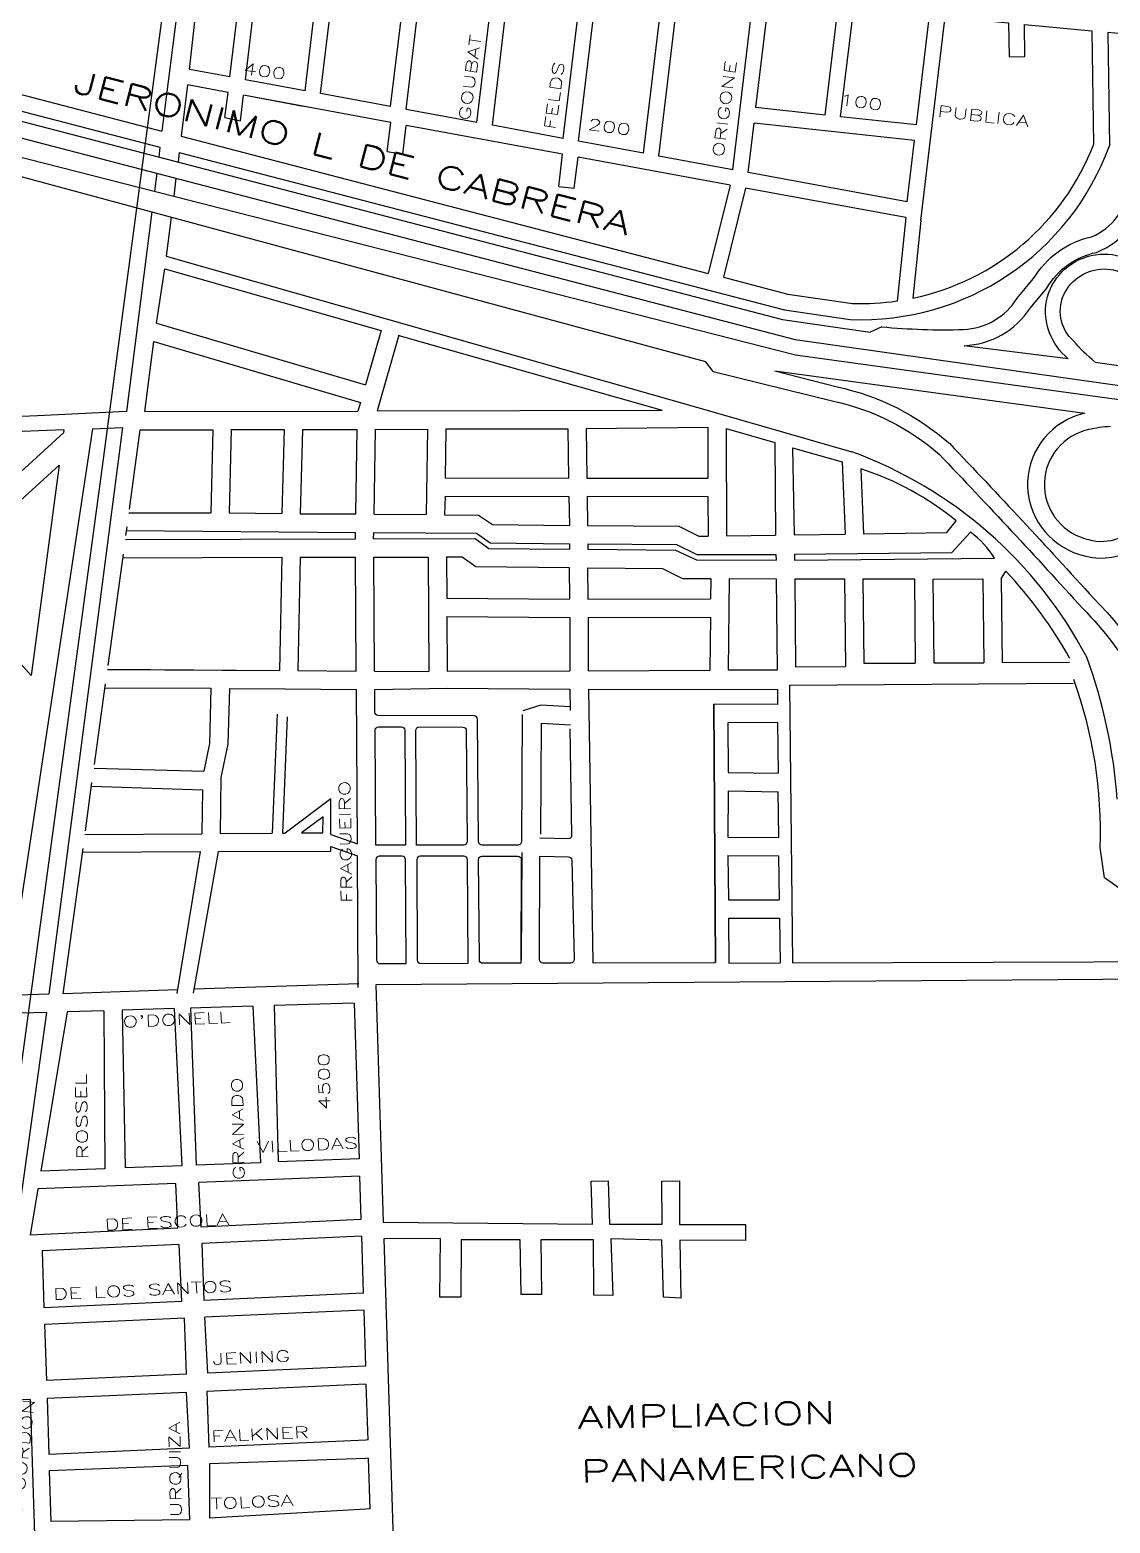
# Model space of a CAD drawing. Header units: millimetres. Extents: x 4375152 to 4409667, y 6523746 to 6549185.
# Drawn here: x 4387026 to 4387989, y 6529983 to 6531316 of the extents above; entities that cross this region are included whole.
import ezdxf

# ---------------------------------------------------------------- set-up
doc = ezdxf.new("R2010")
doc.units = ezdxf.units.MM
for name, color, linetype in [('FERROCARRIL', 252, 'VÍAS'), ('LINEA CALLE', 252, 'Continuous'), ('NOMBRE BARRIO', 8, 'Continuous'), ('NOMBRE CALLE', 252, 'Continuous')]:
    doc.layers.add(name, color=color, linetype=linetype)
doc.styles.add('ROMANS', font='romans')
doc.styles.add('S1', font='ROMANS')
doc.linetypes.add('VÍAS', pattern='A,3.81,[130,ltypeshp.shx,S=6.35,R=0,X=0,Y=0],3.81', length=7.62)

msp = doc.modelspace()

# ---------------------------------------------------------------- linework, layer by layer
at = {"layer": 'FERROCARRIL', "ltscale": 0.3, "transparency": 33554687, "flags": 128}
msp.add_lwpolyline([(4388383, 6524738.8), (4388445.7, 6524881.4, 0.095799), (4388479, 6525082.1, 0.099176), (4388441.1, 6525305.9, 0.028955), (4388401.5, 6525410.3, 0.018622), (4388363.9, 6525472.1), (4388330.9, 6525512.5), (4388289.5, 6525564.8), (4388255.4, 6525600.9, 0.143495), (4387953.5, 6525771, 0.093272), (4387608.5, 6525795.1, -0.007305), (4387281, 6525816.8, -0.046555), (4387034.3, 6525864.6, -0.094694), (4386733.5, 6526058.2, -0.095039), (4386562.4, 6526318.1, -0.110674), (4386501.4, 6526678.2), (4386631, 6527609.3), (4386717, 6528226.6), (4386818.4, 6528982.1), (4386939, 6529805.3), (4387089.5, 6530917.2), (4387240.1, 6532048.9), (4387340.9, 6532769.3), (4387406.3, 6533303.7), (4387418.6, 6533352.1), (4387561, 6534411.1), (4387667.1, 6535188.8), (4387748.3, 6535774.3), (4387829.1, 6536331.3), (4387831.5, 6536348)], format="xyb", dxfattribs=at)
at = {"layer": 'LINEA CALLE', "transparency": 33554687}
for p, q in [((4387164.4, 6531389.7), (4387143.8, 6531225.3)), ((4387168.3, 6531280.3), (4387180.2, 6531388.2)), ((4387204.4, 6531273.6), (4387217.6, 6531384.3)), ((4387218.2, 6531271.1), (4387231.6, 6531383.4)), ((4387271.4, 6531261.3), (4387285.4, 6531378.3)), ((4387285.2, 6531258.7), (4387299.6, 6531379)), ((4387347.7, 6531247.2), (4387362.8, 6531373)), ((4387361.5, 6531244.6), (4387376.7, 6531371.7)), ((4387424.6, 6531232.9), (4387440.5, 6531365.6)), ((4387438.4, 6531230.4), (4387454.4, 6531364.2)), ((4387501.5, 6531218.7), (4387518.2, 6531358.2)), ((4387515.3, 6531216.2), (4387532.1, 6531356.8)), ((4387573.1, 6531205.5), (4387590.5, 6531351.2)), ((4387586.9, 6531203), (4387604.5, 6531349.9)), ((4387652.7, 6531190.8), (4387671, 6531343.5)), ((4387673.4, 6531246.3), (4387684.9, 6531342.2)), ((4387735.1, 6531239.6), (4387746.7, 6531336.3)), ((4387749, 6531238.1), (4387760.6, 6531335)), ((4387816.6, 6531230.7), (4387828.3, 6531328.5)), ((4387828.9, 6531215.3), (4387842.3, 6531327.2)), ((4387973.1, 6531314.7), (4387974.6, 6531213.5)), ((4387987.1, 6531313.3), (4387988.7, 6531212)), ((4388012.3, 6531310.9), (4387987.1, 6531313.3)), ((4386640.5, 6531298.5), (4387708.8, 6531025.6)), ((4387204.4, 6531273.6), (4387168.3, 6531280.3)), ((4387166.6, 6531266.4), (4387161, 6531220.8)), ((4387202.7, 6531259.7), (4387166.6, 6531266.4)), ((4387271.4, 6531261.3), (4387218.2, 6531271.1)), ((4387200, 6531237.3), (4387202.7, 6531259.7)), ((4387213.8, 6531234.5), (4387216.5, 6531257.2)), ((4387347.8, 6531232.9), (4387216.5, 6531257.2)), ((4387269.7, 6531247.3), (4387216.5, 6531257.2)), ((4387347.7, 6531247.2), (4387285.2, 6531258.7)), ((4386834.4, 6531234.4), (4387628.6, 6531019.8)), ((4387200, 6531237.3), (4387213.8, 6531234.5)), ((4387424.6, 6531232.9), (4387361.5, 6531244.6)), ((4387735.1, 6531239.6), (4387673.4, 6531246.3)), ((4387816.6, 6531230.7), (4387749, 6531238.1)), ((4387344.7, 6531207), (4387347.8, 6531232.9)), ((4387358.5, 6531204.8), (4387361.6, 6531230.3)), ((4387501, 6531204.6), (4387361.6, 6531230.3)), ((4387501.5, 6531218.7), (4387438.4, 6531230.4)), ((4387666.5, 6531188.2), (4387671.8, 6531232.4)), ((4387814.9, 6531216.8), (4387671.8, 6531232.4)), ((4387344.7, 6531207), (4387358.5, 6531204.8)), ((4387573.1, 6531205.5), (4387515.3, 6531216.2)), ((4387808.4, 6531162), (4387814.9, 6531216.8)), ((4387820.5, 6531145.5), (4387828.9, 6531215.3)), ((4387159.1, 6531206.3), (4387158.1, 6531197.6)), ((4387497.6, 6531175.9), (4387501, 6531204.6)), ((4387511.5, 6531174.4), (4387514.8, 6531202)), ((4387650.4, 6531177), (4387514.8, 6531202)), ((4387652.7, 6531190.8), (4387586.9, 6531203)), ((4387156.3, 6531183.2), (4387154.3, 6531167.2)), ((4387808.4, 6531162), (4387666.5, 6531188.2)), ((4387497.6, 6531175.9), (4387511.5, 6531174.4)), ((4387650.4, 6531177), (4387631, 6531098.3)), ((4387664.2, 6531174.4), (4387644.6, 6531094.8)), ((4387807, 6531148.1), (4387664.2, 6531174.4)), ((4387134.7, 6531153.2), (4387112.3, 6530975)), ((4387151.9, 6531148.6), (4387147.6, 6531113.6)), ((4387138.8, 6531053.9), (4387146.4, 6531102.4)), ((4387128.6, 6530975), (4387136.4, 6531037.6)), ((4387056.4, 6530958.6), (4386838, 6530949.8)), ((4387056.1, 6530956.2), (4386933.1, 6530844.1)), ((4387005.7, 6530454.1), (4387082.2, 6530959.7)), ((4387108.6, 6530960.8), (4387043, 6530455.3)), ((4387056.4, 6530958.6), (4387056.1, 6530956.2)), ((4387082.2, 6530959.7), (4387108.6, 6530960.8)), ((4387114.9, 6530887.9), (4387124.5, 6530958.7)), ((4387052.2, 6530927.2), (4386945.6, 6530830.2)), ((4387052.2, 6530927.2), (4387027.1, 6530739.6)), ((4387111.6, 6530864.4), (4387112.7, 6530872.2)), ((4387095.7, 6530748.4), (4387109.4, 6530847.8)), ((4387027.1, 6530739.6), (4386945.6, 6530830.2)), ((4387892.1, 6530825.7), (4387896.4, 6530832.6)), ((4387892.1, 6530825.7), (4387896.4, 6530832.6)), ((4387892.1, 6530825.7), (4387896.4, 6530832.6)), ((4387083.6, 6530660.2), (4387093.5, 6530732)), ((4387481.5, 6530713), (4387465.5, 6530708.1)), ((4387481.5, 6530713), (4387465.5, 6530708.1)), ((4387481.5, 6530713), (4387465.5, 6530708.1)), ((4387508.1, 6530711.6), (4387481.5, 6530713)), ((4387508.1, 6530711.6), (4387481.5, 6530713)), ((4387508.1, 6530711.6), (4387481.5, 6530713)), ((4387481.8, 6530696.6), (4387481.2, 6530598.1)), ((4387481.8, 6530696.6), (4387481.2, 6530598.1)), ((4387481.8, 6530696.6), (4387481.2, 6530598.1)), ((4387508.2, 6530695.3), (4387481.8, 6530696.6)), ((4387508.2, 6530695.3), (4387481.8, 6530696.6)), ((4387508.2, 6530695.3), (4387481.8, 6530696.6)), ((4387075.5, 6530600.9), (4387081.4, 6530644)), ((4387055.6, 6530455.7), (4387073.4, 6530585.2)), ((4387464.7, 6530581.6), (4387464.1, 6530486.3)), ((4387319.3, 6530464.5), (4387172.2, 6530459.6)), ((4387043, 6530455.3), (4387005.7, 6530454.1)), ((4387157.5, 6530459.1), (4387055.6, 6530455.7)), ((4387315.1, 6530447.2), (4387243.9, 6530445.1)), ((4387315.1, 6530447.2), (4387319.5, 6530308.4)), ((4387040.7, 6530438.9), (4386954.7, 6529819.2)), ((4387040.7, 6530438.9), (4387006.1, 6530437.9)), ((4387059.2, 6530439.5), (4387035.7, 6530297.3)), ((4387092, 6530440.5), (4387059.2, 6530439.5)), ((4387092, 6530440.5), (4387092.9, 6530299.5)), ((4387154.7, 6530442.4), (4387108.4, 6530441)), ((4387108.4, 6530441), (4387110.9, 6530300.2)), ((4387154.7, 6530442.4), (4387161.6, 6530302.2)), ((4387224.9, 6530444.5), (4387169.2, 6530442.8)), ((4387169.2, 6530442.8), (4387174.4, 6530302.7)), ((4387224.9, 6530444.5), (4387231.8, 6530304.9)), ((4387243.9, 6530445.1), (4387247.4, 6530305.6)), ((4387161.6, 6530302.2), (4387110.9, 6530300.2)), ((4387231.8, 6530304.9), (4387174.4, 6530302.7)), ((4387319.5, 6530308.4), (4387247.4, 6530305.6)), ((4387092.9, 6530299.5), (4387035.7, 6530297.3)), ((4387319.9, 6530292.8), (4387176.7, 6530287.2)), ((4387319.9, 6530292.8), (4387321.2, 6530254.1)), ((4387033.1, 6530281.6), (4387026.3, 6530240.3)), ((4387156.1, 6530286.4), (4387033.1, 6530281.6)), ((4387321.2, 6530254.1), (4387178.7, 6530247.4)), ((4387158, 6530246.5), (4387026.3, 6530240.3)), ((4387321.8, 6530239.3), (4387179.4, 6530232.9)), ((4387321.6, 6530239.3), (4387323.2, 6530188.4)), ((4387158.8, 6530231.9), (4387037, 6530226.4)), ((4387037, 6530226.4), (4387038.6, 6530175.5)), ((4387158.8, 6530231.9), (4387161.3, 6530181)), ((4387179.4, 6530232.9), (4387181.1, 6530181.9)), ((4387161.3, 6530181), (4387038.6, 6530175.5)), ((4387323.2, 6530188.4), (4387181.1, 6530181.9)), ((4387323.7, 6530173.4), (4387182, 6530167)), ((4387323.7, 6530173.4), (4387325.2, 6530123.4)), ((4387163.9, 6530166.2), (4387039.1, 6530160.5)), ((4387039.1, 6530160.5), (4387040.7, 6530110.5)), ((4387165.6, 6530116.1), (4387163.9, 6530166.2)), ((4387184.7, 6530117), (4387182, 6530167)), ((4387165.6, 6530116.1), (4387040.7, 6530110.5)), ((4387325.2, 6530123.4), (4387184.7, 6530117)), ((4387325.7, 6530107.3), (4387183.8, 6530100.8)), ((4387183.8, 6530100.8), (4387185.5, 6530051.1)), ((4387325.7, 6530107.3), (4387325.6, 6530107.3)), ((4387325.7, 6530107.3), (4387327.3, 6530057.5)), ((4387325.7, 6530107.3), (4387327.3, 6530057.5)), ((4387026.3, 6530093.7), (4387006.6, 6530092.8)), ((4387026.3, 6530093.7), (4387036.3, 6529786.3)), ((4387165.6, 6530100), (4387041.3, 6530094.4)), ((4387041.3, 6530094.4), (4387042.9, 6530044.6)), ((4387168.4, 6530050.3), (4387165.6, 6530100)), ((4387168.4, 6530050.3), (4387042.9, 6530044.6)), ((4387325.6, 6530057.5), (4387185.5, 6530051.1)), ((4387328, 6530057.6), (4387325.6, 6530057.5)), ((4387166.9, 6530034.7), (4387043.3, 6530029.9)), ((4387168.7, 6529986.4), (4387166.9, 6530034.7)), ((4387325.6, 6530041.1), (4387186.3, 6530036.3)), ((4387186.3, 6530036.3), (4387186.3, 6529987.9)), ((4387327.8, 6530041.2), (4387325.6, 6530041.1)), ((4387327.8, 6530041.2), (4387329.2, 6529996)), ((4387043.3, 6530029.9), (4387044.8, 6529984.7)), ((4387325.6, 6529995.8), (4387186.3, 6529987.9)), ((4387329.2, 6529996), (4387325.6, 6529995.8)), ((4387168.7, 6529986.4), (4387044.8, 6529984.7))]:
    msp.add_line(p, q, dxfattribs=at)
for points in [[(4386591.2, 6531591.7, 0.259205), (4386794.4, 6531292.3), (4387697.2, 6531057.2), (4387775.3, 6531045.8)], [(4386603.1, 6531592.7, 0.270798), (4386813.9, 6531296.2), (4387142, 6531210.8)], [(4386669.3, 6531435.7, 0.133363), (4386805.1, 6531313.6), (4387143.8, 6531225.3)], [(4386569.8, 6531330.7, -0.006397), (4386641.1, 6531317.5), (4387708.3, 6531039.2)], [(4387858.5, 6531048.3, 0.246913), (4387906.5, 6531076.2), (4387920.8, 6531093.3, -0.208408), (4387972.8, 6531130.9, 0.265083), (4388006.3, 6531175, 0.265083)], [(4387859.1, 6531033.8, 0.243142), (4387918.2, 6531067.6), (4387932.8, 6531085, -0.217719), (4387977.1, 6531117, 0.270779), (4388020.7, 6531173.1)], [(4387952, 6531022.2, -0.267142), (4387932.4, 6531073.8, -0.637959), (4388026.1, 6531094.9)], [(4387976, 6531019.2, -0.04888), (4387956.7, 6531038, -0.347875), (4387949.1, 6531081.5, -0.641772), (4388021.2, 6531076.6, 0.00222), (4388021.9, 6531063.3)], [(4387635.3, 6531010.7), (4387742.7, 6530984.2, -0.128443), (4387837, 6530936.8, -0.00634), (4387964.9, 6530799.3, -0.126523), (4388045.3, 6530660.7, -0.126523)], [(4387690.2, 6531011.3), (4387745.8, 6530997.1, -0.128813), (4387846.2, 6530946.4, -0.006348), (4387974.5, 6530808.5, -0.11584), (4388048.5, 6530689.4)], [(4387966.7, 6530973.5, 0.771922), (4387961.9, 6530847.6, 0.412461), (4388037.3, 6530883.8)], [(4387989.6, 6530961.7, 0.038016), (4387970, 6530958.9, 0.774382), (4387966.5, 6530861.8, 0.319047), (4388016, 6530875.8, 0.130397), (4388035.1, 6530922.5)], [(4387334.5, 6530588.3), (4387333.8, 6530690.8, -0.417103), (4387336.8, 6530693.8), (4387357.3, 6530693.7, -0.411675), (4387360.3, 6530690.7), (4387360.9, 6530588.3)], [(4387480.7, 6530594.7), (4387506.3, 6530594.1, 0.427098), (4387509.4, 6530597.1), (4387507.7, 6530691.9)], [(4387480.6, 6530578.3), (4387506.4, 6530577.7, -0.401492), (4387509.4, 6530574.8), (4387511.3, 6530486.1, -0.419588), (4387508.3, 6530483), (4387483.4, 6530483, -0.415905), (4387480.4, 6530486), (4387480.6, 6530578.3)]]:
    msp.add_lwpolyline(points, format="xyb", dxfattribs=at)
for points in [[(4387842.3, 6531327.2), (4387898.8, 6531321.8), (4387899.3, 6531291.6), (4387913.3, 6531291.8), (4387912.9, 6531320.4), (4387973.1, 6531314.7)], [(4387161, 6531220.8), (4387631, 6531098.3)], [(4387142, 6531210.8), (4387140.9, 6531202.1)], [(4387159.1, 6531206.3), (4387698.9, 6531065.7), (4387757.6, 6531057.2)], [(4387139.1, 6531187.7), (4387137, 6531171.6)], [(4387807, 6531148.1), (4387799.3, 6531073.6)], [(4387820.5, 6531145.5), (4387813.4, 6531076.1)], [(4387147.6, 6531113.6), (4387619.6, 6530979.3)], [(4387147.6, 6531113.6), (4387619.6, 6530979.3)], [(4387147.6, 6531113.6), (4387619.6, 6530979.3)], [(4387146.4, 6531102.4), (4387339.3, 6531047.5)], [(4387146.4, 6531102.4), (4387339.3, 6531047.5)], [(4387146.4, 6531102.4), (4387339.3, 6531047.5)], [(4387644.6, 6531094.8), (4387701.8, 6531079.9), (4387759.7, 6531071.4)], [(4387138.8, 6531053.9), (4387325.3, 6530998.9)], [(4387138.8, 6531053.9), (4387325.3, 6530998.9)], [(4387138.8, 6531053.9), (4387325.3, 6530998.9)], [(4387339.3, 6531047.4), (4387325.3, 6530998.9)], [(4387339.3, 6531047.4), (4387325.3, 6530998.9)], [(4387339.3, 6531047.4), (4387325.3, 6530998.9)], [(4387785.6, 6531050.7), (4387775.3, 6531045.8)], [(4387136.4, 6531037.6), (4387320.8, 6530983.2)], [(4387136.4, 6531037.6), (4387320.8, 6530983.2)], [(4387136.4, 6531037.6), (4387320.8, 6530983.2)], [(4387355.1, 6531043.1), (4387335.7, 6530975.6)], [(4387355.1, 6531043.1), (4387335.7, 6530975.6)], [(4387355.1, 6531043.1), (4387335.7, 6530975.6)], [(4387355, 6531043), (4387589.7, 6530976.3)], [(4387355, 6531043), (4387589.7, 6530976.3)], [(4387355, 6531043), (4387589.7, 6530976.3)], [(4387708.3, 6531039.2), (4388031.1, 6530993.4)], [(4387952, 6531022.2), (4387859.1, 6531033.8)], [(4387708.8, 6531025.6), (4388031.8, 6530981.1)], [(4387635.3, 6531010.7), (4387628.6, 6531019.8)], [(4387690.2, 6531011.3), (4387966.7, 6530973.5)], [(4387976, 6531019.2), (4388030, 6531011.5)], [(4387320.8, 6530983.2), (4387318.6, 6530975.5)], [(4387320.8, 6530983.2), (4387318.6, 6530975.5)], [(4387320.8, 6530983.2), (4387318.6, 6530975.5)], [(4387112.3, 6530975), (4387032.8, 6530971.2), (4386836.7, 6530963)], [(4387128.6, 6530975), (4387318.6, 6530975.5)], [(4387128.6, 6530975), (4387318.6, 6530975.5)], [(4387128.6, 6530975), (4387318.6, 6530975.5)], [(4387335.7, 6530975.6), (4387589.7, 6530976.3)], [(4387335.7, 6530975.6), (4387589.7, 6530976.3)], [(4387335.7, 6530975.6), (4387589.7, 6530976.3)], [(4387619.6, 6530979.3), (4387759.1, 6530939.2)], [(4387619.6, 6530979.3), (4387759.1, 6530939.2)], [(4387619.6, 6530979.3), (4387759.1, 6530939.2)], [(4387124.5, 6530958.7), (4387189.3, 6530958.7)], [(4387124.5, 6530958.7), (4387189.3, 6530958.7)], [(4387124.5, 6530958.7), (4387189.3, 6530958.7)], [(4387189.3, 6530958.7), (4387187.4, 6530884.8)], [(4387189.3, 6530958.7), (4387187.4, 6530884.8)], [(4387189.3, 6530958.7), (4387187.4, 6530884.8)], [(4387205.6, 6530958.9), (4387203.7, 6530884.6)], [(4387205.6, 6530958.9), (4387203.7, 6530884.6)], [(4387205.6, 6530958.9), (4387203.7, 6530884.6)], [(4387205.6, 6530958.9), (4387252.9, 6530958.9)], [(4387205.6, 6530958.9), (4387252.9, 6530958.9)], [(4387205.6, 6530958.9), (4387252.9, 6530958.9)], [(4387252.9, 6530958.9), (4387250.6, 6530884.1)], [(4387252.9, 6530958.9), (4387250.6, 6530884.1)], [(4387252.9, 6530958.9), (4387250.6, 6530884.1)], [(4387269.2, 6530959.1), (4387267, 6530883.9)], [(4387269.2, 6530959.1), (4387267, 6530883.9)], [(4387269.2, 6530959.1), (4387267, 6530883.9)], [(4387269.2, 6530958.9), (4387317.9, 6530959.1)], [(4387269.2, 6530958.9), (4387317.9, 6530959.1)], [(4387269.2, 6530958.9), (4387317.9, 6530959.1)], [(4387316.7, 6530883.7), (4387317.9, 6530959.1)], [(4387316.7, 6530883.7), (4387317.9, 6530959.1)], [(4387316.7, 6530883.7), (4387317.9, 6530959.1)], [(4387332.9, 6530883.5), (4387334.2, 6530959.3)], [(4387332.9, 6530883.5), (4387334.2, 6530959.3)], [(4387332.9, 6530883.5), (4387334.2, 6530959.3)], [(4387334.2, 6530959.1), (4387380.5, 6530959.3)], [(4387334.2, 6530959.1), (4387380.5, 6530959.3)], [(4387334.2, 6530959.1), (4387380.5, 6530959.3)], [(4387380.5, 6530959.3), (4387379.4, 6530883.1)], [(4387380.5, 6530959.3), (4387379.4, 6530883.1)], [(4387380.5, 6530959.3), (4387379.4, 6530883.1)], [(4387396.8, 6530959.5), (4387396.2, 6530915.9)], [(4387396.8, 6530959.5), (4387396.2, 6530915.9)], [(4387396.8, 6530959.5), (4387396.2, 6530915.9)], [(4387396.8, 6530959.5), (4387505.8, 6530959.6)], [(4387396.8, 6530959.5), (4387505.8, 6530959.6)], [(4387396.8, 6530959.5), (4387505.8, 6530959.6)], [(4387505.8, 6530959.7), (4387506.3, 6530915.7)], [(4387505.8, 6530959.7), (4387506.3, 6530915.7)], [(4387505.8, 6530959.7), (4387506.3, 6530915.7)], [(4387522.2, 6530959.8), (4387630.5, 6530961)], [(4387522.2, 6530959.8), (4387630.5, 6530961)], [(4387522.2, 6530959.8), (4387630.5, 6530961)], [(4387522.2, 6530959.7), (4387522.7, 6530915.7)], [(4387522.2, 6530959.7), (4387522.7, 6530915.7)], [(4387522.2, 6530959.7), (4387522.7, 6530915.7)], [(4387630.5, 6530961.1), (4387630.6, 6530915.6)], [(4387630.5, 6530961.1), (4387630.6, 6530915.6)], [(4387630.5, 6530961.1), (4387630.6, 6530915.6)], [(4387646.8, 6530959.9), (4387690.2, 6530947.4)], [(4387646.8, 6530959.9), (4387647.2, 6530864.2)], [(4387646.8, 6530959.9), (4387690.2, 6530947.4)], [(4387646.8, 6530959.9), (4387647.2, 6530864.2)], [(4387646.8, 6530959.9), (4387690.2, 6530947.4)], [(4387646.8, 6530959.9), (4387647.2, 6530864.2)], [(4387690.2, 6530947.4), (4387691, 6530864.8)], [(4387690.2, 6530947.4), (4387691, 6530864.8)], [(4387690.2, 6530947.4), (4387691, 6530864.8)], [(4387706.2, 6530942.8), (4387750.4, 6530930.1)], [(4387706.2, 6530942.8), (4387707.4, 6530865)], [(4387706.2, 6530942.8), (4387750.4, 6530930.1)], [(4387706.2, 6530942.8), (4387707.4, 6530865)], [(4387706.2, 6530942.8), (4387750.4, 6530930.1)], [(4387706.2, 6530942.8), (4387707.4, 6530865)], [(4387750.4, 6530930.1), (4387753, 6530865.7)], [(4387750.4, 6530930.1), (4387753, 6530865.7)], [(4387750.4, 6530930.1), (4387753, 6530865.7)], [(4387396.2, 6530915.9), (4387506.3, 6530915.7)], [(4387396.2, 6530915.9), (4387506.3, 6530915.7)], [(4387396.2, 6530915.9), (4387506.3, 6530915.7)], [(4387522.7, 6530915.7), (4387630.6, 6530915.6)], [(4387522.7, 6530915.7), (4387630.6, 6530915.6)], [(4387522.7, 6530915.7), (4387630.6, 6530915.6)], [(4387767.1, 6530923.8), (4387769.4, 6530866)], [(4387767.1, 6530923.8), (4387769.4, 6530866)], [(4387767.1, 6530923.8), (4387769.4, 6530866)], [(4387396.2, 6530899.5), (4387395.8, 6530883)], [(4387396.2, 6530899.5), (4387395.8, 6530883)], [(4387396.2, 6530899.5), (4387395.8, 6530883)], [(4387396.2, 6530899.5), (4387506.5, 6530899.3)], [(4387396.2, 6530899.5), (4387506.5, 6530899.3)], [(4387396.2, 6530899.5), (4387506.5, 6530899.3)], [(4387506.5, 6530899.4), (4387507.1, 6530873.5)], [(4387506.5, 6530899.4), (4387507.1, 6530873.5)], [(4387506.5, 6530899.4), (4387507.1, 6530873.5)], [(4387522.9, 6530899.5), (4387630.6, 6530899.2)], [(4387522.9, 6530899.5), (4387630.6, 6530899.2)], [(4387522.9, 6530899.5), (4387630.6, 6530899.2)], [(4387522.9, 6530899.4), (4387523.2, 6530873.4)], [(4387522.9, 6530899.4), (4387523.2, 6530873.4)], [(4387522.9, 6530899.4), (4387523.2, 6530873.4)], [(4387630.6, 6530899.2), (4387631, 6530864)], [(4387630.6, 6530899.2), (4387631, 6530864)], [(4387630.6, 6530899.2), (4387631, 6530864)], [(4387114.4, 6530884.6), (4387187.4, 6530884.8)], [(4387114.4, 6530884.6), (4387187.4, 6530884.8)], [(4387114.4, 6530884.6), (4387187.4, 6530884.8)], [(4387203.7, 6530884.6), (4387250.6, 6530884.1)], [(4387203.7, 6530884.6), (4387250.6, 6530884.1)], [(4387203.7, 6530884.6), (4387250.6, 6530884.1)], [(4387267, 6530883.9), (4387316.7, 6530883.7)], [(4387267, 6530883.9), (4387316.7, 6530883.7)], [(4387267, 6530883.9), (4387316.7, 6530883.7)], [(4387332.9, 6530883.5), (4387379.4, 6530883.1)], [(4387332.9, 6530883.5), (4387379.4, 6530883.1)], [(4387332.9, 6530883.5), (4387379.4, 6530883.1)], [(4387395.8, 6530883), (4387426.1, 6530882.7), (4387438.4, 6530874.2), (4387507.1, 6530873.5)], [(4387395.8, 6530883), (4387426.1, 6530882.7), (4387438.4, 6530874.2), (4387507.1, 6530873.5)], [(4387395.8, 6530883), (4387426.1, 6530882.7), (4387438.4, 6530874.2), (4387507.1, 6530873.5)], [(4387769.4, 6530866), (4387843.7, 6530867.1), (4387851.9, 6530877.5)], [(4387769.4, 6530866), (4387843.7, 6530867.1), (4387851.9, 6530877.5)], [(4387769.4, 6530866), (4387843.7, 6530867.1), (4387851.9, 6530877.5)], [(4387111.2, 6530861), (4387316.4, 6530861.5)], [(4387111.2, 6530861), (4387316.4, 6530861.5)], [(4387111.2, 6530861), (4387316.4, 6530861.5)], [(4387112.3, 6530868.9), (4387316.4, 6530867.2)], [(4387112.3, 6530868.9), (4387316.4, 6530867.2)], [(4387112.3, 6530868.9), (4387316.4, 6530867.2)], [(4387316.4, 6530861.5), (4387316.4, 6530867.2)], [(4387316.4, 6530861.5), (4387316.4, 6530867.2)], [(4387316.4, 6530861.5), (4387316.4, 6530867.2)], [(4387332.5, 6530861.5), (4387332.6, 6530867.1)], [(4387332.5, 6530861.5), (4387332.6, 6530867.1)], [(4387332.5, 6530861.5), (4387332.6, 6530867.1)], [(4387332.5, 6530861.5), (4387423, 6530861.7), (4387435.2, 6530853), (4387507.1, 6530852.3)], [(4387332.5, 6530861.5), (4387423, 6530861.7), (4387435.2, 6530853), (4387507.1, 6530852.3)], [(4387332.5, 6530861.5), (4387423, 6530861.7), (4387435.2, 6530853), (4387507.1, 6530852.3)], [(4387332.6, 6530867.1), (4387424.2, 6530866.4), (4387436.5, 6530857.8), (4387507.1, 6530857.1)], [(4387332.6, 6530867.1), (4387424.2, 6530866.4), (4387436.5, 6530857.8), (4387507.1, 6530857.1)], [(4387332.6, 6530867.1), (4387424.2, 6530866.4), (4387436.5, 6530857.8), (4387507.1, 6530857.1)], [(4387523.2, 6530873.4), (4387604.6, 6530872.7), (4387622.6, 6530863.8), (4387631, 6530864)], [(4387523.2, 6530873.4), (4387604.6, 6530872.7), (4387622.6, 6530863.8), (4387631, 6530864)], [(4387523.2, 6530873.4), (4387604.6, 6530872.7), (4387622.6, 6530863.8), (4387631, 6530864)], [(4387647.2, 6530864.2), (4387691, 6530864.8)], [(4387647.2, 6530864.2), (4387691, 6530864.8)], [(4387647.2, 6530864.2), (4387691, 6530864.8)], [(4387707.4, 6530865), (4387753, 6530865.7)], [(4387707.4, 6530865), (4387753, 6530865.7)], [(4387707.4, 6530865), (4387753, 6530865.7)], [(4387848, 6530849.2), (4387864.7, 6530867.3)], [(4387848, 6530849.2), (4387864.7, 6530867.3)], [(4387848, 6530849.2), (4387864.7, 6530867.3)], [(4387507.1, 6530857.1), (4387507.1, 6530852.3)], [(4387507.1, 6530857.1), (4387507.1, 6530852.3)], [(4387507.1, 6530857.1), (4387507.1, 6530852.3)], [(4387523.4, 6530857.1), (4387602.7, 6530856.3), (4387620.7, 6530847.5), (4387691.3, 6530847.6)], [(4387523.4, 6530857.1), (4387602.7, 6530856.3), (4387620.7, 6530847.5), (4387691.3, 6530847.6)], [(4387523.4, 6530857.1), (4387602.7, 6530856.3), (4387620.7, 6530847.5), (4387691.3, 6530847.6)], [(4387523.5, 6530857.1), (4387523.6, 6530852.2)], [(4387523.5, 6530857.1), (4387523.6, 6530852.2)], [(4387523.5, 6530857.1), (4387523.6, 6530852.2)], [(4387523.5, 6530852.3), (4387601.8, 6530851.5), (4387620.3, 6530842.7), (4387691.5, 6530842.4)], [(4387523.5, 6530852.3), (4387601.8, 6530851.5), (4387620.3, 6530842.7), (4387691.5, 6530842.4)], [(4387523.5, 6530852.3), (4387601.8, 6530851.5), (4387620.3, 6530842.7), (4387691.5, 6530842.4)], [(4387691.3, 6530847.6), (4387691.5, 6530842.4)], [(4387691.3, 6530847.6), (4387691.5, 6530842.4)], [(4387691.3, 6530847.6), (4387691.5, 6530842.4)], [(4387707.7, 6530847.7), (4387848, 6530849.2), (4387848, 6530849.2)], [(4387707.7, 6530847.7), (4387848, 6530849.2), (4387848, 6530849.2)], [(4387707.7, 6530847.7), (4387848, 6530849.2), (4387848, 6530849.2)], [(4387707.7, 6530847.7), (4387707.8, 6530842.4)], [(4387707.7, 6530847.7), (4387707.8, 6530842.4)], [(4387707.7, 6530847.7), (4387707.8, 6530842.4)], [(4387108.9, 6530844.5), (4387250.6, 6530845)], [(4387108.9, 6530844.5), (4387250.6, 6530845)], [(4387108.9, 6530844.5), (4387250.6, 6530845)], [(4387250.6, 6530845), (4387248.7, 6530744)], [(4387250.6, 6530845), (4387248.7, 6530744)], [(4387250.6, 6530845), (4387248.7, 6530744)], [(4387267, 6530845), (4387265.1, 6530744)], [(4387267, 6530845), (4387265.1, 6530744)], [(4387267, 6530845), (4387265.1, 6530744)], [(4387267, 6530845), (4387316.4, 6530845)], [(4387267, 6530845), (4387316.4, 6530845)], [(4387267, 6530845), (4387316.4, 6530845)], [(4387317, 6530743.5), (4387316.4, 6530845)], [(4387317, 6530743.5), (4387316.4, 6530845)], [(4387317, 6530743.5), (4387316.4, 6530845)], [(4387333.4, 6530743.5), (4387332.6, 6530845.1)], [(4387332.6, 6530845.1), (4387381.2, 6530845.1)], [(4387333.4, 6530743.5), (4387332.6, 6530845.1)], [(4387332.6, 6530845.1), (4387381.2, 6530845.1)], [(4387333.4, 6530743.5), (4387332.6, 6530845.1)], [(4387332.6, 6530845.1), (4387381.2, 6530845.1)], [(4387381.2, 6530845.1), (4387381.8, 6530743)], [(4387381.2, 6530845.1), (4387381.8, 6530743)], [(4387381.2, 6530845.1), (4387381.8, 6530743)], [(4387397.5, 6530845.3), (4387397.8, 6530808.5)], [(4387397.5, 6530845.3), (4387411.4, 6530845.3), (4387423.8, 6530836.8), (4387507, 6530836)], [(4387397.5, 6530845.3), (4387397.8, 6530808.5)], [(4387397.5, 6530845.3), (4387411.4, 6530845.3), (4387423.8, 6530836.8), (4387507, 6530836)], [(4387397.5, 6530845.3), (4387397.8, 6530808.5)], [(4387397.5, 6530845.3), (4387411.4, 6530845.3), (4387423.8, 6530836.8), (4387507, 6530836)], [(4387506.9, 6530836), (4387507.1, 6530807.8)], [(4387506.9, 6530836), (4387507.1, 6530807.8)], [(4387506.9, 6530836), (4387507.1, 6530807.8)], [(4387523.3, 6530835.6), (4387523.5, 6530807.7)], [(4387523.3, 6530835.6), (4387590, 6530834.9), (4387607.9, 6530826), (4387633.1, 6530826)], [(4387523.3, 6530835.6), (4387523.5, 6530807.7)], [(4387523.3, 6530835.6), (4387590, 6530834.9), (4387607.9, 6530826), (4387633.1, 6530826)], [(4387523.3, 6530835.6), (4387523.5, 6530807.7)], [(4387523.3, 6530835.6), (4387590, 6530834.9), (4387607.9, 6530826), (4387633.1, 6530826)], [(4387707.8, 6530842.4), (4387886.3, 6530844.2), (4387886.3, 6530844.2)], [(4387707.8, 6530842.4), (4387886.3, 6530844.2), (4387886.3, 6530844.2)], [(4387707.8, 6530842.4), (4387886.3, 6530844.2), (4387886.3, 6530844.2)], [(4387633.1, 6530826), (4387633, 6530808)], [(4387633.1, 6530826), (4387633, 6530808)], [(4387633.1, 6530826), (4387633, 6530808)], [(4387649.5, 6530826), (4387648.8, 6530744.5)], [(4387649.5, 6530826), (4387648.8, 6530744.5)], [(4387649.5, 6530826), (4387648.8, 6530744.5)], [(4387649.5, 6530826), (4387691.6, 6530825.9)], [(4387649.5, 6530826), (4387691.6, 6530825.9)], [(4387649.5, 6530826), (4387691.6, 6530825.9)], [(4387691.6, 6530825.9), (4387692.5, 6530744.7)], [(4387691.6, 6530825.9), (4387692.5, 6530744.7)], [(4387691.6, 6530825.9), (4387692.5, 6530744.7)], [(4387708, 6530825.9), (4387708.8, 6530747.2)], [(4387708, 6530825.9), (4387752.5, 6530825.7)], [(4387708, 6530825.9), (4387708.8, 6530747.2)], [(4387708, 6530825.9), (4387752.5, 6530825.7)], [(4387708, 6530825.9), (4387708.8, 6530747.2)], [(4387708, 6530825.9), (4387752.5, 6530825.7)], [(4387752.5, 6530825.8), (4387753.3, 6530747.5)], [(4387752.5, 6530825.8), (4387753.3, 6530747.5)], [(4387752.5, 6530825.8), (4387753.3, 6530747.5)], [(4387768.9, 6530825.8), (4387769.6, 6530750.5)], [(4387768.9, 6530825.8), (4387814.7, 6530825.7)], [(4387768.9, 6530825.8), (4387769.6, 6530750.5)], [(4387768.9, 6530825.8), (4387769.6, 6530750.5)], [(4387768.9, 6530825.8), (4387814.7, 6530825.7)], [(4387768.9, 6530825.8), (4387769.6, 6530750.5)], [(4387768.9, 6530825.8), (4387769.6, 6530750.5)], [(4387768.9, 6530825.8), (4387814.7, 6530825.7)], [(4387768.9, 6530825.8), (4387769.6, 6530750.5)], [(4387814.7, 6530825.7), (4387815.5, 6530750.7)], [(4387814.7, 6530825.7), (4387815.5, 6530750.7)], [(4387814.7, 6530825.7), (4387815.5, 6530750.7)], [(4387831.1, 6530825.4), (4387875.8, 6530825.8), (4387875.8, 6530825.8)], [(4387831.1, 6530825.4), (4387875.8, 6530825.8), (4387875.8, 6530825.8)], [(4387831.1, 6530825.4), (4387875.8, 6530825.8), (4387875.8, 6530825.8)], [(4387831.1, 6530825.4), (4387832, 6530750.8)], [(4387831.1, 6530825.4), (4387832, 6530750.8)], [(4387831.1, 6530825.4), (4387832, 6530750.8)], [(4387875.8, 6530825.8), (4387876.7, 6530751)], [(4387875.8, 6530825.8), (4387876.7, 6530751)], [(4387875.8, 6530825.8), (4387876.7, 6530751)], [(4387892.1, 6530825.7), (4387893, 6530751.1)], [(4387892.1, 6530825.7), (4387893, 6530751.1)], [(4387892.1, 6530825.7), (4387893, 6530751.1)], [(4387397.8, 6530808.5), (4387507.1, 6530807.8)], [(4387397.8, 6530808.5), (4387507.1, 6530807.8)], [(4387397.8, 6530808.5), (4387507.1, 6530807.8)], [(4387523.5, 6530807.7), (4387633, 6530808)], [(4387523.5, 6530807.7), (4387633, 6530808)], [(4387523.5, 6530807.7), (4387633, 6530808)], [(4387397.9, 6530792.1), (4387398.1, 6530743.3)], [(4387397.9, 6530792.1), (4387507.5, 6530791.4)], [(4387397.9, 6530792.1), (4387398.1, 6530743.3)], [(4387397.9, 6530792.1), (4387507.5, 6530791.4)], [(4387397.9, 6530792.1), (4387398.1, 6530743.3)], [(4387397.9, 6530792.1), (4387507.5, 6530791.4)], [(4387507.5, 6530791.4), (4387507.6, 6530743.8)], [(4387507.5, 6530791.4), (4387507.6, 6530743.8)], [(4387507.5, 6530791.4), (4387507.6, 6530743.8)], [(4387523.8, 6530791.3), (4387632.9, 6530791.6)], [(4387523.8, 6530791.3), (4387632.9, 6530791.6)], [(4387523.8, 6530791.3), (4387632.9, 6530791.6)], [(4387523.8, 6530791.3), (4387523.9, 6530743.8)], [(4387523.8, 6530791.3), (4387523.9, 6530743.8)], [(4387523.8, 6530791.3), (4387523.9, 6530743.8)], [(4387632.9, 6530791.6), (4387632.3, 6530744.4)], [(4387632.9, 6530791.6), (4387632.3, 6530744.4)], [(4387632.9, 6530791.6), (4387632.3, 6530744.4)], [(4387095.3, 6530745.1), (4387248.7, 6530744)], [(4387095.3, 6530745), (4387248.7, 6530744)], [(4387095.3, 6530745), (4387248.7, 6530744)], [(4387265.1, 6530744), (4387317, 6530743.5)], [(4387265.1, 6530744), (4387317, 6530743.5)], [(4387265.1, 6530744), (4387317, 6530743.5)], [(4387333.4, 6530743.5), (4387381.8, 6530743)], [(4387333.4, 6530743.5), (4387381.8, 6530743)], [(4387333.4, 6530743.5), (4387381.8, 6530743)], [(4387398.1, 6530743.3), (4387507.6, 6530743.8)], [(4387398.1, 6530743.3), (4387507.6, 6530743.8)], [(4387398.1, 6530743.3), (4387507.6, 6530743.8)], [(4387523.9, 6530743.8), (4387632.3, 6530744.4)], [(4387523.9, 6530743.8), (4387632.3, 6530744.4)], [(4387523.9, 6530743.8), (4387632.3, 6530744.4)], [(4387648.8, 6530744.5), (4387692.5, 6530744.7)], [(4387648.8, 6530744.5), (4387692.5, 6530744.7)], [(4387648.8, 6530744.5), (4387692.5, 6530744.7)], [(4387708.8, 6530747.2), (4387753.3, 6530747.5)], [(4387708.8, 6530747.2), (4387753.3, 6530747.5)], [(4387708.8, 6530747.2), (4387753.3, 6530747.5)], [(4387769.6, 6530750.5), (4387815.5, 6530750.7)], [(4387769.6, 6530750.5), (4387815.5, 6530750.7)], [(4387769.6, 6530750.5), (4387815.5, 6530750.7)], [(4387832, 6530750.8), (4387876.7, 6530751)], [(4387832, 6530750.8), (4387876.7, 6530751)], [(4387832, 6530750.8), (4387876.7, 6530751)], [(4387893, 6530751.1), (4387953, 6530751.5)], [(4387893, 6530751.1), (4387953, 6530751.5)], [(4387893, 6530751.1), (4387953, 6530751.5)], [(4387093, 6530728.7), (4387187.5, 6530728.2)], [(4387093.1, 6530728.7), (4387187.5, 6530728.2)], [(4387093.1, 6530728.7), (4387187.5, 6530728.2)], [(4387187.5, 6530728.2), (4387186.1, 6530678.8), (4387181.2, 6530654.1), (4387181.2, 6530654.1)], [(4387187.5, 6530728.2), (4387186.1, 6530678.8), (4387181.2, 6530654.1), (4387181.2, 6530654.1)], [(4387187.5, 6530728.2), (4387186.1, 6530678.8), (4387181.2, 6530654.1), (4387181.2, 6530654.1)], [(4387204.1, 6530728), (4387202.5, 6530678.4), (4387196.4, 6530648.6), (4387196.4, 6530648.6)], [(4387204.1, 6530728), (4387202.5, 6530678.4), (4387196.4, 6530648.6), (4387196.4, 6530648.6)], [(4387204.1, 6530728), (4387202.5, 6530678.4), (4387196.4, 6530648.6), (4387196.4, 6530648.6)], [(4387204.1, 6530728), (4387253.5, 6530727.6)], [(4387204.1, 6530728), (4387253.5, 6530727.6)], [(4387204.1, 6530728), (4387253.5, 6530727.6)], [(4387253.7, 6530727.6), (4387317.2, 6530727.1)], [(4387253.7, 6530727.6), (4387317.2, 6530727.1)], [(4387253.7, 6530727.6), (4387317.2, 6530727.1)], [(4387318.1, 6530589.3), (4387317.2, 6530727.2)], [(4387318.1, 6530589.3), (4387317.2, 6530727.2)], [(4387318.1, 6530589.3), (4387317.2, 6530727.2)], [(4387333.6, 6530727.1), (4387398.2, 6530728.2)], [(4387333.6, 6530727.1), (4387398.2, 6530728.2)], [(4387398.2, 6530728.2), (4387507.6, 6530727.4)], [(4387398.2, 6530728.2), (4387507.6, 6530727.4)], [(4387398.2, 6530728.2), (4387507.6, 6530727.4)], [(4387507.6, 6530727.4), (4387507.7, 6530708.3)], [(4387507.6, 6530727.4), (4387507.7, 6530708.3)], [(4387507.6, 6530727.4), (4387507.7, 6530708.3)], [(4387524, 6530727.4), (4387528, 6530483.1)], [(4387524, 6530727.4), (4387692.6, 6530727)], [(4387524, 6530727.4), (4387528, 6530483.1)], [(4387524, 6530727.4), (4387692.6, 6530727)], [(4387524, 6530727.4), (4387528, 6530483.1), (4387637.5, 6530483.4), (4387635.9, 6530713.9)], [(4387524, 6530727.4), (4387692.6, 6530727)], [(4387692.6, 6530727), (4387692.8, 6530713.8)], [(4387692.6, 6530727), (4387692.8, 6530713.8)], [(4387692.6, 6530727), (4387692.8, 6530713.8)], [(4387703.3, 6530730.8), (4387956.5, 6530732.8)], [(4387703.3, 6530730.8), (4387956.5, 6530732.8)], [(4387703.3, 6530730.8), (4387956.5, 6530732.8)], [(4387703.4, 6530730.8), (4387706, 6530483.1)], [(4387703.4, 6530730.8), (4387706, 6530483.1)], [(4387703.4, 6530730.8), (4387706, 6530483.1), (4388064, 6530484.3), (4388056.1, 6530540.9)], [(4387692.7, 6530713.8), (4387635.9, 6530713.9)], [(4387635.9, 6530713.9), (4387637.5, 6530483.4)], [(4387692.7, 6530713.8), (4387635.9, 6530713.9)], [(4387635.9, 6530713.9), (4387637.5, 6530483.4)], [(4387692.7, 6530713.8), (4387635.9, 6530713.9)], [(4387246.6, 6530705), (4387242.2, 6530599)], [(4387246.6, 6530705), (4387242.2, 6530599)], [(4387246.6, 6530705), (4387242.2, 6530599)], [(4387255.5, 6530702.7), (4387251.2, 6530598.9)], [(4387255.5, 6530702.7), (4387251.2, 6530598.9)], [(4387255.5, 6530702.7), (4387251.2, 6530598.9)], [(4387692.8, 6530697.5), (4387648.5, 6530697.4)], [(4387692.8, 6530697.5), (4387648.5, 6530697.4)], [(4387692.8, 6530697.5), (4387648.5, 6530697.4)], [(4387648.5, 6530697.4), (4387648.5, 6530697.4), (4387648.8, 6530653.1)], [(4387648.5, 6530697.4), (4387648.5, 6530697.4), (4387648.8, 6530653.1)], [(4387648.5, 6530697.4), (4387648.5, 6530697.4), (4387648.8, 6530653.1)], [(4387692.8, 6530697.5), (4387693.2, 6530652.5)], [(4387692.8, 6530697.5), (4387693.2, 6530652.5)], [(4387692.8, 6530697.5), (4387693.2, 6530652.5)], [(4387083.2, 6530656.9), (4387181.2, 6530654.1)], [(4387083.2, 6530656.9), (4387181.2, 6530654.1)], [(4387083.2, 6530656.9), (4387181.2, 6530654.1)], [(4387196.4, 6530648.6), (4387195.7, 6530598.5)], [(4387196.4, 6530648.6), (4387195.7, 6530598.5)], [(4387196.4, 6530648.6), (4387195.7, 6530598.5)], [(4387648.8, 6530653.1), (4387693.2, 6530652.5)], [(4387648.8, 6530653.1), (4387693.2, 6530652.5)], [(4387648.8, 6530653.1), (4387693.2, 6530652.5)], [(4387081, 6530640.7), (4387179.9, 6530637.6)], [(4387081, 6530640.7), (4387179.9, 6530637.6)], [(4387081, 6530640.7), (4387179.9, 6530637.6)], [(4387179.9, 6530637.6), (4387179.3, 6530598.4)], [(4387179.9, 6530637.6), (4387179.3, 6530598.4)], [(4387179.9, 6530637.6), (4387179.3, 6530598.4)], [(4387648.7, 6530636.7), (4387648.5, 6530595.3)], [(4387648.7, 6530636.7), (4387648.5, 6530595.3)], [(4387648.7, 6530636.7), (4387648.5, 6530595.3)], [(4387648.7, 6530636.7), (4387648.5, 6530595.3)], [(4387648.7, 6530636.7), (4387648.5, 6530595.3)], [(4387648.7, 6530636.7), (4387648.5, 6530595.3)], [(4387648.9, 6530636.7), (4387693.2, 6530635.9)], [(4387648.9, 6530636.7), (4387693.2, 6530635.9)], [(4387648.9, 6530636.7), (4387693.2, 6530635.9)], [(4387693.1, 6530635.9), (4387693.7, 6530595.1)], [(4387693.1, 6530635.9), (4387693.7, 6530595.1)], [(4387693.1, 6530635.9), (4387693.7, 6530595.1)], [(4387294.5, 6530629.6), (4387253.8, 6530599)], [(4387294.5, 6530629.6), (4387253.8, 6530599)], [(4387294.5, 6530597.7), (4387294.5, 6530629.6)], [(4387287.6, 6530613.5), (4387268.3, 6530599.1)], [(4387287.6, 6530613.5), (4387268.3, 6530599.1)], [(4387287.1, 6530599.2), (4387287.6, 6530613.5)], [(4387287.1, 6530599.2), (4387287.6, 6530613.5)], [(4387075.1, 6530597.6), (4387179.3, 6530598.4)], [(4387075.1, 6530597.6), (4387179.3, 6530598.4)], [(4387075.1, 6530597.6), (4387179.3, 6530598.4)], [(4387195.7, 6530598.6), (4387242.2, 6530599)], [(4387195.7, 6530598.6), (4387242.2, 6530599)], [(4387195.7, 6530598.6), (4387242.2, 6530599)], [(4387251.2, 6530598.9), (4387253.8, 6530599)], [(4387251.2, 6530598.9), (4387253.8, 6530599)], [(4387251.2, 6530598.9), (4387253.8, 6530599)], [(4387268.3, 6530599.1), (4387287.1, 6530599.2)], [(4387268.3, 6530599.1), (4387287.1, 6530599.2)], [(4387648.5, 6530595.3), (4387693.7, 6530595.1)], [(4387648.5, 6530595.3), (4387693.7, 6530595.1)], [(4387648.5, 6530595.3), (4387693.7, 6530595.1)], [(4387072.9, 6530581.9), (4387177.8, 6530582.4)], [(4387072.9, 6530581.9), (4387177.8, 6530582.4)], [(4387072.9, 6530581.9), (4387177.8, 6530582.4)], [(4387177.8, 6530582.4), (4387157, 6530455.8)], [(4387177.8, 6530582.4), (4387157, 6530455.8)], [(4387177.8, 6530582.4), (4387157, 6530455.8)], [(4387194, 6530582.4), (4387171.7, 6530456.3)], [(4387194, 6530582.4), (4387171.7, 6530456.3)], [(4387194, 6530582.4), (4387171.7, 6530456.3)], [(4387194, 6530582.4), (4387294.5, 6530582.9)], [(4387194, 6530582.4), (4387294.5, 6530582.9)], [(4387294.5, 6530582.9), (4387294.5, 6530582.9), (4387294.5, 6530587)], [(4387294.5, 6530582.9), (4387294.5, 6530582.9), (4387294.5, 6530587)], [(4387294.5, 6530582.9), (4387294.5, 6530582.9), (4387294.5, 6530587)], [(4388056.1, 6530540.9), (4388012, 6530539.3), (4387984.2, 6530559.1), (4387980.4, 6530586)], [(4388056.1, 6530540.9), (4388012, 6530539.3), (4387984.2, 6530559.1), (4387980.4, 6530586)], [(4388056.1, 6530540.9), (4388012, 6530539.3), (4387984.2, 6530559.1), (4387980.4, 6530586)], [(4387318.9, 6530461.1), (4387318.1, 6530578.6)], [(4387318.9, 6530461.1), (4387318.1, 6530578.6)], [(4387318.9, 6530461.1), (4387318.1, 6530578.6)], [(4387648.5, 6530579), (4387649.1, 6530539.5)], [(4387648.5, 6530579), (4387649.1, 6530539.5)], [(4387648.5, 6530579), (4387693.7, 6530578.7)], [(4387648.5, 6530579), (4387649.1, 6530539.5)], [(4387648.5, 6530579), (4387649.1, 6530539.5)], [(4387648.5, 6530579), (4387693.7, 6530578.7)], [(4387648.5, 6530579), (4387649.1, 6530539.5)], [(4387648.5, 6530579), (4387649.1, 6530539.5)], [(4387648.5, 6530579), (4387693.7, 6530578.7)], [(4387693.7, 6530578.7), (4387694.3, 6530539.5)], [(4387693.7, 6530578.7), (4387694.3, 6530539.5)], [(4387693.7, 6530578.7), (4387694.3, 6530539.5)], [(4387649.1, 6530539.5), (4387694.3, 6530539.5)], [(4387649.1, 6530539.5), (4387694.3, 6530539.5)], [(4387649.1, 6530539.5), (4387694.3, 6530539.5)], [(4387649.1, 6530523.2), (4387694.5, 6530523.1)], [(4387649.1, 6530523.2), (4387649.4, 6530482.9)], [(4387649.1, 6530523.2), (4387649.4, 6530482.9)], [(4387649.1, 6530523.2), (4387694.5, 6530523.1)], [(4387649.1, 6530523.2), (4387649.4, 6530482.9)], [(4387649.1, 6530523.2), (4387649.4, 6530482.9)], [(4387649.1, 6530523.2), (4387694.5, 6530523.1)], [(4387649.1, 6530523.2), (4387649.4, 6530482.9)], [(4387649.1, 6530523.2), (4387649.4, 6530482.9)], [(4387694.5, 6530523.1), (4387695, 6530483.1)], [(4387694.5, 6530523.1), (4387695, 6530483.1)], [(4387694.5, 6530523.1), (4387695, 6530483.1)], [(4387528, 6530483.1), (4387637.5, 6530483.4)], [(4387528, 6530483.1), (4387637.5, 6530483.4)], [(4387649.4, 6530482.9), (4387695, 6530483.1)], [(4387649.4, 6530482.9), (4387695, 6530483.1)], [(4387649.4, 6530482.9), (4387695, 6530483.1)], [(4387706, 6530483.1), (4388064, 6530484.3)], [(4387706, 6530483.1), (4388064, 6530484.3)]]:
    msp.add_lwpolyline(points, dxfattribs=at)
at = {"layer": 'LINEA CALLE', "linetype": 'ByBlock', "transparency": 33554687}
for points in [[(4387465, 6530704.8), (4387464.3, 6530591.3, -0.412516), (4387461.3, 6530588.3), (4387429, 6530588.3, -0.411958), (4387426, 6530591.3), (4387425.2, 6530700.5, 0.411027), (4387422.2, 6530703.5), (4387336.7, 6530703.8, -0.411351), (4387333.7, 6530706.8), (4387333.6, 6530727.2)], [(4387416, 6530591.3, -0.416491), (4387413, 6530588.3), (4387370.9, 6530588.3), (4387370.3, 6530690.6, -0.416757), (4387373.3, 6530693.7), (4387412.2, 6530693.5, -0.410988), (4387415.2, 6530690.5), (4387416, 6530591.3)], [(4387361.5, 6530482.6), (4387361, 6530575.3, 0.412627), (4387358, 6530578.3), (4387337.6, 6530578.3, 0.416148), (4387334.6, 6530575.3), (4387335.2, 6530485.5, 0.413305), (4387338.2, 6530482.5), (4387361.5, 6530482.6)], [(4387416.8, 6530482.8), (4387416.1, 6530575.3, 0.411939), (4387413.1, 6530578.3), (4387374, 6530578.3, 0.415802), (4387371, 6530575.3), (4387371.4, 6530485.6, 0.41365), (4387374.5, 6530482.6), (4387416.8, 6530482.8)], [(4387429.8, 6530482.8, -0.412981), (4387426.8, 6530485.8), (4387426.1, 6530575.3, -0.416473), (4387429.1, 6530578.3), (4387461.2, 6530578.3, -0.415914), (4387464.2, 6530575.3), (4387463.7, 6530483), (4387429.8, 6530482.8)]]:
    msp.add_lwpolyline(points, format="xyb", dxfattribs=at)
for points in [[(4387294.5, 6530597.7), (4387318.1, 6530589.3)], [(4387294.5, 6530587), (4387318.1, 6530578.6)], [(4387360.9, 6530588.3), (4387334.5, 6530588.3)], [(4388064.2, 6530469), (4387334.4, 6530463.7), (4387341, 6530251.9), (4387527.8, 6530250.2), (4387526.5, 6530288.4), (4387541.7, 6530288.7), (4387542.9, 6530250.2), (4387589.8, 6530250), (4387589.5, 6530288.5), (4387605.2, 6530288.8), (4387605.4, 6530249.9), (4387664.1, 6530249.9), (4387664.1, 6530235.4), (4387605.6, 6530235.9), (4387606.6, 6530184), (4387591.1, 6530184.9), (4387589.6, 6530235.8), (4387544, 6530236.9), (4387545.8, 6530186.4), (4387528.9, 6530186.8), (4387528.5, 6530236.2), (4387481.6, 6530236.1), (4387482.3, 6530187.4), (4387464.1, 6530187.4), (4387463.1, 6530236.1), (4387410.7, 6530236.1), (4387410.2, 6530184.8), (4387391.7, 6530184.8), (4387392.2, 6530237.2), (4387341.5, 6530237.1), (4387350, 6529968.3)]]:
    msp.add_lwpolyline(points, dxfattribs=at)
at = {"layer": 'LINEA CALLE', "ltscale": 0.2, "transparency": 33554687}
for points in [[(4387158, 6530246.5), (4387156.1, 6530286.4)], [(4387178.7, 6530247.4), (4387176.7, 6530287.2)]]:
    msp.add_lwpolyline(points, dxfattribs=at)
at = {"layer": 'LINEA CALLE', "transparency": 33554687}
for centre, radius, start, end in [((4387767.1, 6531292.8), 235.8, 267.6911, 339.9558), ((4387767.8, 6531293), 221.6, 281.8791, 338.9829), ((4387766.1, 6531315.3), 243.9, 268.4995, 277.8284), ((4387841.7, 6531643.9), 595.9, 264.5992, 271.6114), ((4387625.2, 6530575.1), 387.9, 27.7774, 69.8173), ((4387625.2, 6530575.1), 387.9, 27.7774, 69.8173), ((4387625.2, 6530575.1), 387.9, 27.7774, 69.8173), ((4387687.5, 6530677.2), 259.2, 50.6129, 72.1113), ((4387687.5, 6530677.2), 259.2, 50.6129, 72.1113), ((4387687.5, 6530677.2), 259.2, 50.6129, 72.1113), ((4387818.5, 6530802.5), 79.6, 31.6019, 54.5594), ((4387818.5, 6530802.5), 79.6, 31.6019, 54.5594), ((4387818.5, 6530802.5), 79.6, 31.6019, 54.5594), ((4387599.9, 6530555.4), 405.9, 29.4218, 43.078), ((4387599.9, 6530555.4), 405.9, 29.4218, 43.078), ((4387599.9, 6530555.4), 405.9, 29.4218, 43.078), ((4387527.3, 6530594.9), 469.6, 4.1809, 20.0506), ((4387527.3, 6530594.9), 469.6, 4.1809, 20.0506), ((4387527.3, 6530594.9), 469.6, 4.1809, 20.0506), ((4387580.4, 6530600.4), 400.2, 357.9338, 19.8217), ((4387580.4, 6530600.4), 400.2, 357.9338, 19.8217), ((4387580.4, 6530600.4), 400.2, 357.9338, 19.8217)]:
    msp.add_arc(centre, radius, start, end, dxfattribs=at)

# ---------------------------------------------------------------- texts
at = {"layer": 'LINEA CALLE', "transparency": 33554687, "width": 1.5}
for s, rotation, style, p in [('FRAGUEIRO', 91.1256, 'ROMANS', (4387313.6, 6530536.7)), ("O'DONELL", 2.5983, 'S1', (4387108.8, 6530425.5))]:
    msp.add_text(s, height=10, rotation=rotation, dxfattribs=dict(at, style=style)).set_placement(p)
at = {"layer": 'NOMBRE BARRIO', "linetype": 'Continuous', "transparency": 33554687, "style": 'S1', "width": 1.5}
for s, rotation, p in [('JERONIMO L DE CABRERA', 345.4606, (4387063.4, 6531260.5)), ('AMPLIACION', 1.1637, (4387514.4, 6530067.5)), ('PANAMERICANO', 1.1637, (4387517.4, 6530019.5))]:
    msp.add_text(s, height=20, rotation=rotation, dxfattribs=at).set_placement(p)
at = {"layer": 'NOMBRE CALLE', "transparency": 33554687, "style": 'ROMANS', "width": 1.5}
for s, rotation, p in [('GOUBAT', 82.1796, (4387418.2, 6531234)), ('ORIGONE', 82.1796, (4387644.4, 6531201.4)), ('400', 352.1796, (4387215.5, 6531276.4)), ('FELDS', 82.1796, (4387494.5, 6531226)), ('100', 352.1796, (4387747.4, 6531248.8)), ('PUBLICA', 353.4424, (4387834.9, 6531238.3)), ('200', 352.1796, (4387522.9, 6531226.6)), ('4500', 91.1256, (4387293.9, 6530351.8)), ('ROSSEL', 91.1256, (4387077.9, 6530307.8)), ('GRANADO', 91.1256, (4387217.4, 6530289.2)), ('MACKAY GORDON', 83.5346, (4387011.2, 6529924.3)), ('URQUIZA', 91.1256, (4387161.4, 6529988.6))]:
    msp.add_text(s, height=10, rotation=rotation, dxfattribs=at).set_placement(p)
at = {"layer": 'NOMBRE CALLE', "linetype": 'Continuous', "transparency": 33554687, "style": 'S1', "width": 1.5}
for s, p in [('VILLODAS', (4387228.4, 6530313.7)), ('DE ESCOLA', (4387092.9, 6530244.5)), ('DE LOS SANTOS', (4387047, 6530182.6)), ('JENING', (4387189, 6530124.5)), ('FALKNER', (4387187.8, 6530055.7)), ('TOLOSA', (4387187.6, 6529995.6))]:
    msp.add_text(s, height=10, rotation=2.5983, dxfattribs=at).set_placement(p)

doc.saveas('drawing.dxf')
